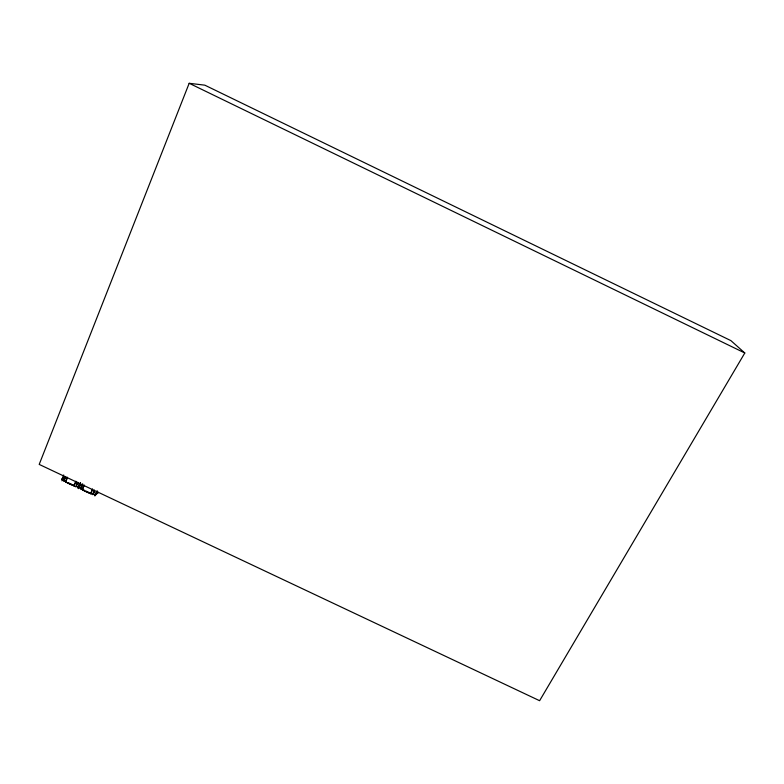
<?xml version="1.0" encoding="UTF-8"?>
<svg xmlns="http://www.w3.org/2000/svg" width="784" height="784" viewBox="0 0 784 784"><rect width="100%" height="100%" fill="white"/><g stroke="black" fill="none" stroke-linecap="round" stroke-linejoin="round"><path stroke-width="1.18" d="M84.143 490.078A42.169 38.044 39 0 1 82.82 489.314L80.468 488.844L82.702 483.885M78.508 486.933L77.988 486.599M65.729 481.729L63.798 481.004L65.572 477.182M93.855 490.823L93.433 491.715M82.33 485.678L81.938 486.286M189.179 83.29L39.2 464.412L539.608 700.71L744.8 352.996L730.904 340.628L204.83 85.172L189.179 83.29L744.8 352.996M64.21 480.563L61.916 479.485L63.729 474.967M62.259 479.347L61.956 480.857M63.798 481.004L65.621 476.486M65.523 481.817L67.346 477.299M75.823 481.307L73.99 485.815A42.307 38.063 40 0 1 65.699 481.905L67.522 477.387M75.93 481.356L74.098 485.864L74.558 485.453M65.699 481.905L75.95 486.746L77.792 482.238M75.95 486.746L77.792 482.944M80.409 482.807L78.567 487.305L80.86 488.383M78.704 487.403L80.536 482.905M78.253 486.893L77.979 488.412M78.919 487.178L78.743 488.657M80.468 488.844L82.31 484.336M82.183 489.647L84.035 485.149M84.211 485.227L82.359 489.735A42.218 38.083 39 0 0 90.65 493.646L92.502 489.147M90.758 493.695L92.61 489.196M82.82 489.314L82.359 489.735L92.61 494.567L94.472 490.078M92.61 494.567L93.982 491.901M94.893 494.724L94.893 495.988M93.051 494.145L95.334 495.223L97.196 490.735M95.334 495.223L96.52 494.008L95.756 493.646M95.717 493.753L96.52 494.008M77.097 483.071L76.773 483.885L77.116 483.385M65.484 478.181L65.591 477.642M98.108 492.715L97.559 493.391M96.471 494.116L98.343 492.293M61.916 479.485L63.2 478.309M78.635 487.089L79.4 487.285L78.763 486.874M62.348 479.093C60.721 478.926 63.582 480.131 62.348 479.093A2.509 2.234 38.7 0 1 63.043 478.093L64.19 477.681A2.195 1.95 38.7 0 1 65.425 477.975M95.364 494.341L95.903 494.606M76.411 486.325L77.939 487.04M73.735 485.139A42.258 38.024 40 0 1 73.03 484.865M71.618 484.287A42.258 38.024 40 0 1 70.923 483.973M70.227 483.659A42.258 38.024 40 0 1 69.531 483.326M68.855 482.983A42.258 38.024 40 0 1 68.169 482.621M77.028 483.454A2.185 1.96 38 0 1 78.067 484.228L78.567 485.423A2.499 2.234 38 0 1 78.351 486.639M90.376 492.96A42.169 38.044 39 0 1 89.67 492.685M88.964 492.401A42.169 38.044 39 0 1 88.259 492.107M86.867 491.48A42.169 38.044 39 0 1 86.181 491.147M81.81 485.678A2.185 1.96 37.7 0 0 80.87 485.521L79.723 485.933A2.499 2.234 37.7 0 0 79.027 486.923M93.688 491.294A2.185 1.96 37 0 1 94.727 492.068L95.217 493.254A2.499 2.234 37 0 1 95.001 494.469M95.374 494.831L94.492 494.479L95.374 494.831"/></g></svg>
